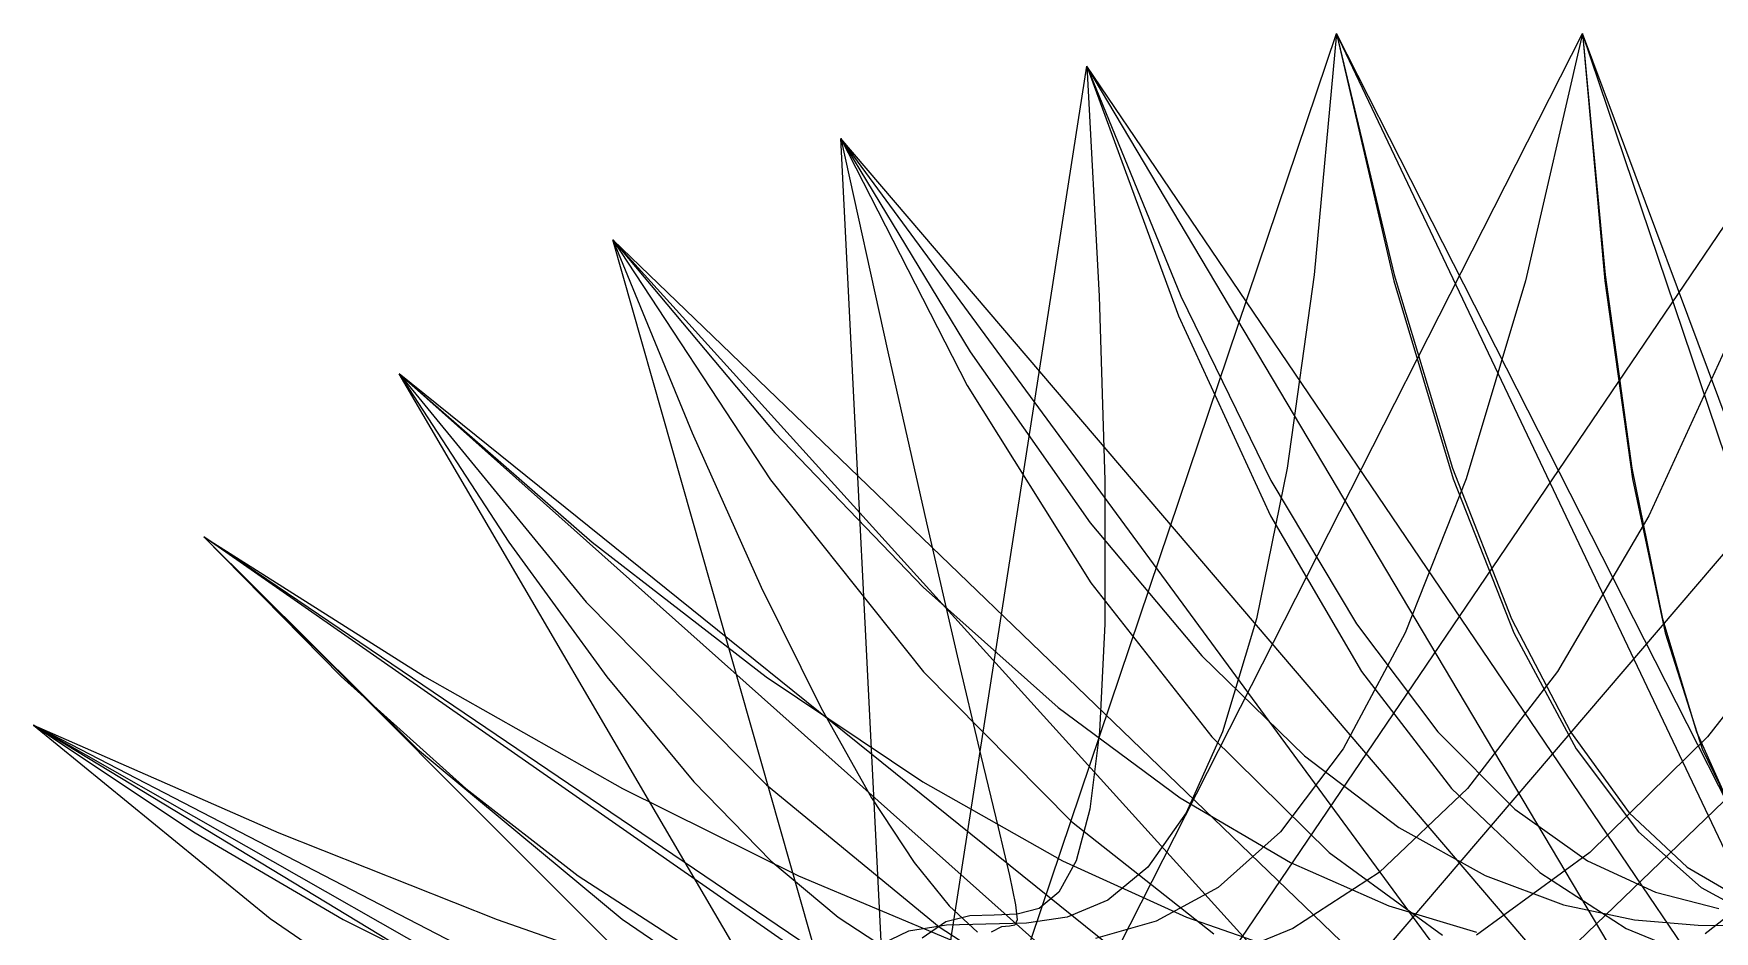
# Model space of a CAD drawing. Header units: metres. Extents: x -499 to 499, y -500 to 498.
# Drawn here: x -394 to 70.4, y 250 to 498 of the extents above; entities that cross this region are included whole.
import ezdxf

# ---------------------------------------------------------------- set-up
doc = ezdxf.new("R2010")
doc.units = ezdxf.units.M

msp = doc.modelspace()

# ---------------------------------------------------------------- linework, layer by layer
for p, q in [((-222, -6, -665.11), (34, 498, -287.11)), ((-200, 6, -665.11), (-34, 498, -275.11)), ((-34, 498, -275.11), (-40.21, 431.33, -330.73)), ((-34, 498, -275.11), (-18.09, 431.33, -330.73)), ((200, 6, -665.11), (-34, 498, -275.11)), ((-34, 498, -287.11), (-18.2, 429.71, -341.02)), ((222, -6, -665.11), (-34, 498, -287.11)), ((34, 498, -287.11), (18.2, 429.71, -341.02)), ((34, 498, -287.11), (40.1, 429.71, -341.02)), ((222, -6, -665.11), (34, 498, -287.11)), ((34, 498, -275.11), (40.21, 431.33, -330.73)), ((200, 6, -665.11), (34, 498, -275.11)), ((-242, -20, -665.11), (103, 489, -301.11)), ((-176, 20, -665.11), (-103, 489, -261.11)), ((-103, 489, -261.11), (-77.02, 425.45, -318.73)), ((176, 20, -665.11), (-103, 489, -261.11)), ((-103, 489, -301.11), (-77.62, 420.03, -353.02)), ((242, -20, -665.11), (-103, 489, -301.11)), ((-103, 489, -261.11), (-99.6, 425.45, -318.73)), ((-259, -34, -665.11), (171, 469, -315.11)), ((-171, 469, -247.11), (-135.24, 410.06, -306.72)), ((149, 34, -665.11), (-171, 469, -247.11)), ((-171, 469, -315.11), (-136.07, 400.84, -365.03)), ((259, -34, -665.11), (-171, 469, -315.11)), ((-171, 469, -247.11), (-157.98, 410.06, -306.72)), ((-149, 34, -665.11), (-171, 469, -247.11)), ((-274, -48, -665.11), (234, 441, -329.11)), ((-234, 441, -233.11), (-189.18, 387.75, -294.72)), ((122, 48, -665.11), (-234, 441, -233.11)), ((-234, 441, -329.11), (-190.38, 374.74, -377.03)), ((274, -48, -665.11), (-234, 441, -329.11)), ((-234, 441, -233.11), (-212.07, 387.75, -294.72)), ((-122, 48, -665.11), (-234, 441, -233.11)), ((-40.21, 431.33, -330.73), (-47.64, 377.95, -380.8)), ((-18.2, 429.71, -341.02), (-1.8, 375.02, -389.55)), ((-18.09, 431.33, -330.73), (-1.93, 377.95, -380.8)), ((18.2, 429.71, -341.02), (1.8, 375.02, -389.55)), ((40.1, 429.71, -341.02), (47.77, 375.02, -389.55)), ((40.21, 431.33, -330.73), (47.64, 377.95, -380.8)), ((-99.6, 425.45, -318.73), (-98, 374.56, -370.59)), ((-77.02, 425.45, -318.73), (-52.18, 374.56, -370.59)), ((-77.62, 420.03, -353.02), (-52.27, 364.8, -399.75)), ((77.62, 420.03, -353.02), (52.27, 364.8, -399.75)), ((-157.98, 410.06, -306.72), (-147.3, 362.86, -360.39)), ((-135.24, 410.06, -306.72), (-102.02, 362.86, -360.39)), ((-293, 404, -220.11), (-239.71, 357.52, -283.58)), ((92, 61, -665.11), (-293, 404, -220.11)), ((-293, 404, -342.11), (-241.29, 340.99, -388.18)), ((285, -61, -665.11), (-293, 404, -342.11)), ((-293, 404, -220.11), (-262.71, 357.52, -283.58)), ((-92, 61, -665.11), (-293, 404, -220.11)), ((-136.07, 400.84, -365.03), (-101.85, 346.27, -409.96)), ((-212.07, 387.75, -294.72), (-192.96, 345.11, -350.18)), ((-189.18, 387.75, -294.72), (-148.22, 345.11, -350.18)), ((-47.64, 377.95, -380.8), (-56.11, 336.38, -425.6)), ((-1.93, 377.95, -380.8), (14.35, 336.38, -425.6)), ((47.64, 377.95, -380.8), (56.11, 336.38, -425.6)), ((-190.38, 374.74, -377.03), (-148.09, 321.68, -420.16)), ((-98, 374.56, -370.59), (-98.01, 334.93, -417)), ((-52.18, 374.56, -370.59), (-28.5, 334.93, -417)), ((1.8, 375.02, -389.55), (-15.04, 332.44, -432.97)), ((-1.8, 375.02, -389.55), (15.04, 332.44, -432.97)), ((47.77, 375.02, -389.55), (56.8, 332.44, -432.97)), ((-147.3, 362.86, -360.39), (-138.78, 326.1, -408.4)), ((-102.02, 362.86, -360.39), (-71.25, 326.1, -408.4)), ((-52.27, 364.8, -399.75), (-27.1, 321.79, -441.57)), ((52.27, 364.8, -399.75), (27.1, 321.79, -441.57)), ((-347, 359, -207.11), (-285.96, 320.38, -272.43)), ((62, 74, -665.11), (-347, 359, -207.11)), ((-347, 359, -355.11), (-287.94, 300.33, -399.32)), ((293, -74, -665.11), (-347, 359, -355.11)), ((-347, 359, -207.11), (-309.06, 320.38, -272.43)), ((-62, 74, -665.11), (-347, 359, -207.11)), ((-262.71, 357.52, -283.58), (-235.61, 320.31, -340.7)), ((-239.71, 357.52, -283.58), (-191.58, 320.31, -340.7)), ((-192.96, 345.11, -350.18), (-176.48, 311.9, -399.81)), ((-148.22, 345.11, -350.18), (-110.93, 311.9, -399.81)), ((-101.85, 346.27, -409.96), (-68.47, 303.76, -450.16)), ((101.86, 346.27, -409.96), (68.47, 303.76, -450.16)), ((-241.29, 340.99, -388.18), (-191.52, 290.54, -429.64)), ((-98.01, 334.93, -417), (-99.46, 305.15, -458.26)), ((-56.11, 336.38, -425.6), (-65.47, 305.14, -465.43)), ((-28.5, 334.93, -417), (-6.02, 305.15, -458.26)), ((14.35, 336.38, -425.6), (30.66, 305.14, -465.43)), ((56.11, 336.38, -425.6), (65.47, 305.14, -465.43)), ((-15.04, 332.44, -432.97), (-32.18, 300.43, -471.57)), ((15.04, 332.44, -432.97), (32.18, 300.43, -471.57)), ((56.8, 332.44, -432.97), (66.99, 300.43, -471.57)), ((-138.78, 326.1, -408.4), (-132.23, 298.48, -451.09)), ((-71.25, 326.1, -408.4), (-42.87, 298.48, -451.09)), ((-148.09, 321.68, -420.16), (-107.23, 280.36, -458.76)), ((-27.1, 321.79, -441.57), (-2.22, 289.47, -478.74)), ((27.1, 321.79, -441.57), (2.22, 289.47, -478.74)), ((-309.06, 320.38, -272.43), (-274.62, 289.46, -331.23)), ((-285.96, 320.38, -272.43), (-231.3, 289.46, -331.23)), ((-235.61, 320.31, -340.7), (-211.54, 291.32, -391.82)), ((-191.58, 320.31, -340.7), (-148.34, 291.32, -391.82)), ((-176.48, 311.9, -399.81), (-162.45, 286.94, -443.92)), ((-110.93, 311.9, -399.81), (-77.17, 286.94, -443.92)), ((-394, 307, -194.11), (-326.21, 277.19, -261.28)), ((31, 87, -665.11), (-394, 307, -194.11)), ((-394, 307, -368.11), (-328.61, 253.61, -410.47)), ((298, -87, -665.11), (-394, 307, -368.11)), ((-394, 307, -194.11), (-349.4, 277.19, -261.28)), ((-31, 87, -665.11), (-394, 307, -194.11)), ((-99.46, 305.15, -458.26), (-102.17, 283.81, -494.67)), ((-65.47, 305.14, -465.43), (-75.55, 282.75, -500.58)), ((-68.47, 303.76, -450.16), (-36.04, 271.82, -485.91)), ((-6.02, 305.15, -458.26), (15.27, 283.81, -494.67)), ((30.66, 305.14, -465.43), (46.86, 282.75, -500.58)), ((68.47, 303.76, -450.16), (36.04, 271.82, -485.91)), ((65.47, 305.14, -465.43), (75.55, 282.75, -500.58)), ((-287.94, 300.33, -399.32), (-231.39, 253.35, -439.12)), ((-132.23, 298.48, -451.09), (-127.48, 278.69, -488.76)), ((-32.18, 300.43, -471.57), (-49.45, 277.5, -505.64)), ((-42.87, 298.48, -451.09), (-16.8, 278.69, -488.76)), ((32.18, 300.43, -471.57), (49.45, 277.5, -505.64)), ((66.99, 300.43, -471.57), (78.14, 277.5, -505.64)), ((-274.62, 289.46, -331.23), (-243.53, 265.38, -383.84)), ((-231.3, 289.46, -331.23), (-182.67, 265.38, -383.84)), ((-211.54, 291.32, -391.82), (-190.3, 269.54, -437.27)), ((-191.52, 290.54, -429.64), (-143.77, 251.25, -466.75)), ((-148.34, 291.32, -391.82), (-109.73, 269.54, -437.27)), ((2.22, 289.47, -478.74), (-22.2, 266.31, -511.55)), ((-2.22, 289.47, -478.74), (22.2, 266.31, -511.55)), ((-162.45, 286.94, -443.92), (-150.69, 269.06, -482.86)), ((-102.17, 283.81, -494.67), (-105.98, 269.51, -526.54)), ((-77.17, 286.94, -443.92), (-46.75, 269.06, -482.86)), ((15.27, 283.81, -494.67), (35.32, 269.51, -526.54)), ((-127.48, 278.69, -488.76), (-124.35, 265.42, -521.73)), ((-107.23, 280.36, -458.76), (-67.89, 249.31, -493.08)), ((-75.55, 282.75, -500.58), (-86.17, 267.74, -531.34)), ((-16.8, 278.69, -488.76), (7.05, 265.42, -521.73)), ((46.86, 282.75, -500.58), (62.85, 267.74, -531.34)), ((107.23, 280.36, -458.76), (67.89, 249.31, -493.08)), ((-349.4, 277.19, -261.28), (-308.51, 253.32, -321.75)), ((-326.21, 277.19, -261.28), (-265.95, 253.32, -321.75)), ((-49.45, 277.5, -505.64), (-66.72, 262.13, -535.45)), ((49.45, 277.5, -505.64), (66.72, 262.13, -535.45)), ((-190.3, 269.54, -437.27), (-171.73, 253.94, -477.37)), ((-105.98, 269.51, -526.54), (-110.7, 260.83, -554.16)), ((-109.73, 269.54, -437.27), (-75.48, 253.94, -477.37)), ((-36.04, 271.82, -485.91), (-4.67, 248.94, -517.45)), ((36.04, 271.82, -485.91), (4.67, 248.94, -517.45)), ((35.32, 269.51, -526.54), (54.13, 260.83, -554.16)), ((-243.53, 265.38, -383.84), (-215.6, 247.28, -430.61)), ((-182.67, 265.38, -383.84), (-139.73, 247.28, -430.61)), ((-150.69, 269.06, -482.86), (-141.01, 257.08, -516.93)), ((-124.35, 265.42, -521.73), (-122.66, 257.37, -550.31)), ((-86.17, 267.74, -531.34), (-97.18, 258.64, -558)), ((-46.75, 269.06, -482.86), (-19.51, 257.08, -516.93)), ((-22.2, 266.31, -511.55), (-46.05, 250.79, -540.26)), ((7.05, 265.42, -521.73), (28.74, 257.37, -550.31)), ((22.2, 266.31, -511.55), (46.05, 250.79, -540.26)), ((62.85, 267.74, -531.34), (78.51, 258.64, -558)), ((-110.7, 260.83, -554.16), (-116.17, 256.38, -577.84)), ((-66.72, 262.13, -535.45), (-83.82, 252.8, -561.3)), ((54.13, 260.83, -554.16), (71.67, 256.38, -577.84)), ((66.72, 262.13, -535.45), (83.82, 252.8, -561.3)), ((-141.01, 257.08, -516.93), (-133.24, 249.81, -546.47)), ((-122.66, 257.37, -550.31), (-122.22, 253.24, -574.82)), ((-116.17, 256.38, -577.84), (-122.2, 254.73, -597.89)), ((-97.18, 258.64, -558), (-108.42, 253.97, -580.87)), ((-19.51, 257.08, -516.93), (4.71, 249.81, -546.47)), ((28.74, 257.37, -550.31), (48.34, 253.24, -574.82)), ((-328.61, 253.61, -410.47), (-266.25, 210.86, -448.59)), ((-308.51, 253.32, -321.75), (-271.16, 234.73, -375.85)), ((-265.95, 253.32, -321.75), (-212.77, 234.73, -375.85)), ((-231.39, 253.35, -439.12), (-177.42, 216.76, -474.73)), ((-171.73, 253.94, -477.37), (-155.65, 243.48, -512.47)), ((-141.77, 251.75, -629.57), (-152.22, 250.03, -640.15)), ((-141.95, 252.62, -639.25), (-148.5, 248.17, -647.79)), ((-143.77, 251.25, -466.75), (-98.1, 221.72, -499.73)), ((-135.27, 254.27, -628.29), (-141.95, 252.62, -639.25)), ((-130.87, 252, -616.36), (-141.77, 251.75, -629.57)), ((-128.62, 254.5, -614.61), (-135.27, 254.27, -628.29)), ((-119.7, 252.25, -600.22), (-130.87, 252, -616.36)), ((-126.61, 251.28, -627.02), (-129.38, 249.76, -638.36)), ((-122.2, 254.73, -597.89), (-128.62, 254.5, -614.61)), ((-124.38, 251.5, -612.86), (-126.61, 251.28, -627.02)), ((-122.85, 251.72, -595.56), (-124.38, 251.5, -612.86)), ((-122.22, 253.24, -574.82), (-122.85, 251.72, -595.56)), ((-108.42, 253.97, -580.87), (-119.7, 252.25, -600.22)), ((-83.82, 252.8, -561.3), (-100.61, 248.02, -583.46)), ((-75.48, 253.94, -477.37), (-45.35, 243.48, -512.47)), ((-46.05, 250.79, -540.26), (-69.18, 241.37, -565.14)), ((46.05, 250.79, -540.26), (69.18, 241.37, -565.14)), ((48.34, 253.24, -574.82), (65.95, 251.72, -595.56)), ((65.95, 251.72, -595.56), (81.63, 251.5, -612.86)), ((-152.22, 250.03, -640.15), (-162.07, 245.36, -648.39))]:
    msp.add_line(p, q)

doc.saveas('drawing.dxf')
